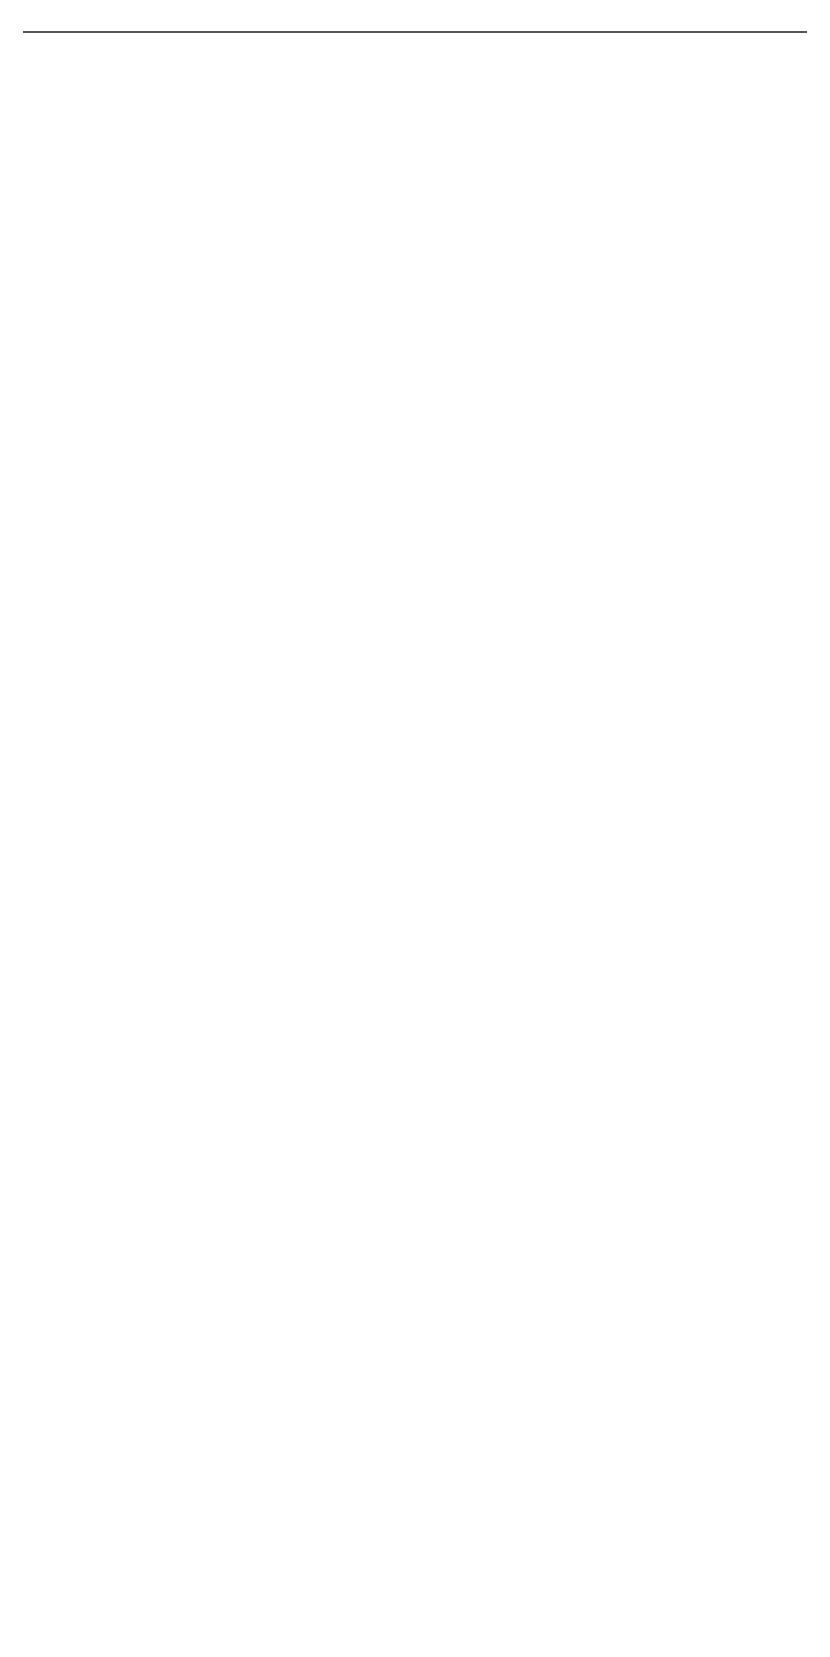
# Model space of a CAD drawing. Header units: millimetres. Extents: x -414 to 301, y -13 to 326.
# Drawn here: x -0.34 to 3.81, y 71.36 to 80 of the extents above; entities that cross this region are included whole.
import ezdxf

# ---------------------------------------------------------------- set-up
doc = ezdxf.new("R2010")
doc.units = ezdxf.units.MM
doc.layers.add('Images', color=7, linetype='Continuous')
picture_1 = doc.add_image_def('image4.jpg', size_in_pixel=(2366, 544))

msp = doc.modelspace()

# ---------------------------------------------------------------- pictures from other files: only their frames are drawn
at = {"layer": 'Images'}
image = msp.add_image(picture_1, insert=(-104.4864678439868, -13.16997316967887), size_in_units=(405.22087595489097, 93.16997316967908), rotation=-1.4032955127785324e-14, dxfattribs=at)
image.dxf.flags = 7

doc.saveas('drawing.dxf')
